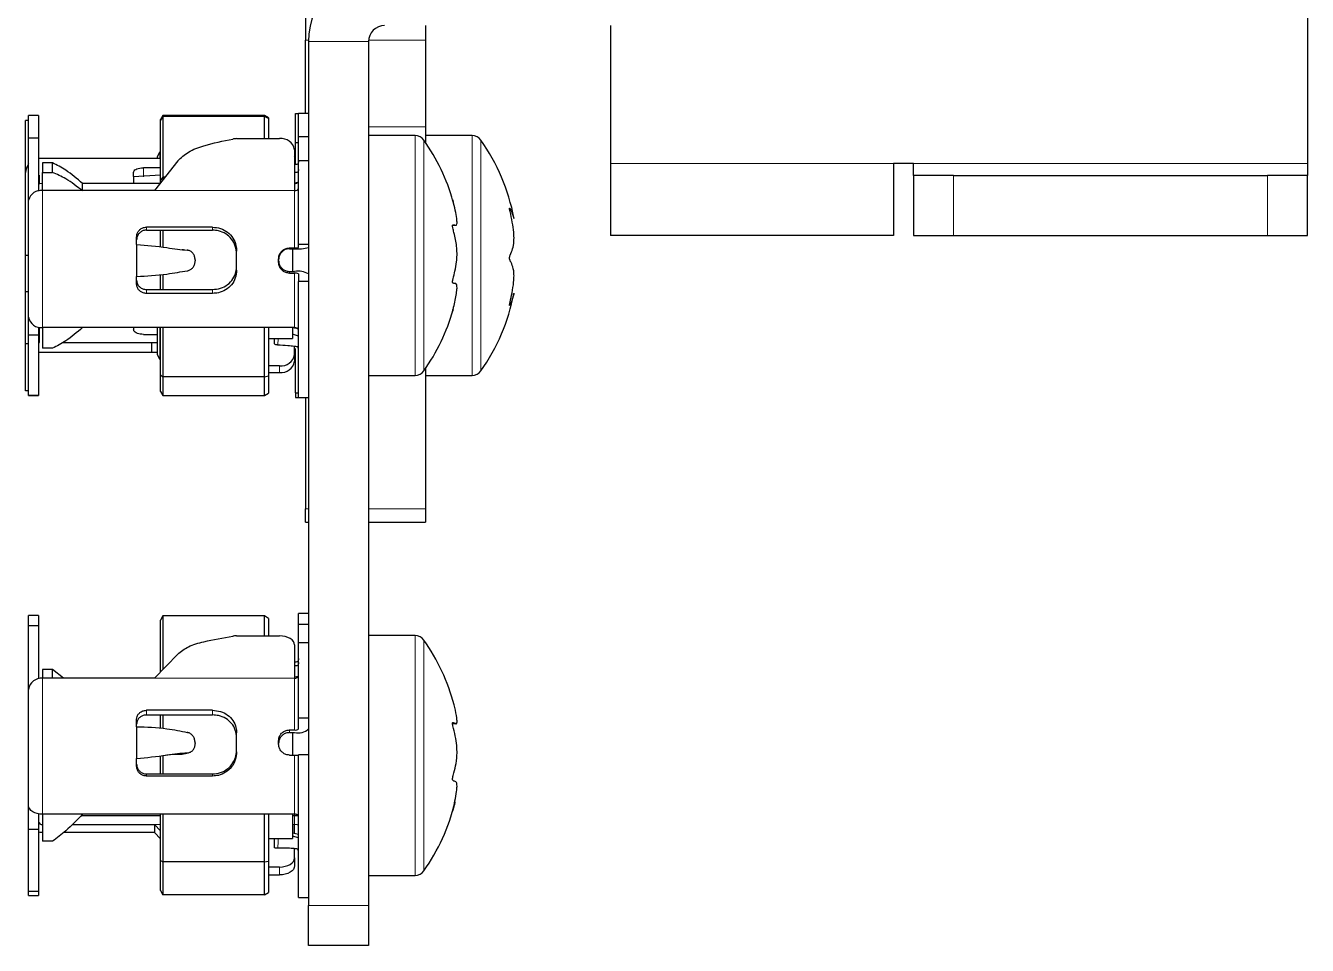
# Model space of a CAD drawing. Header units: millimetres. Extents: x -1052 to 1235, y -90 to 1990.
# Drawn here: x -967.7 to -903.6, y -89.7 to -43.7 of the extents above; entities that cross this region are included whole.
import ezdxf

# ---------------------------------------------------------------- set-up
doc = ezdxf.new("R2010")
doc.units = ezdxf.units.MM

msp = doc.modelspace()

# ---------------------------------------------------------------- linework, layer by layer
at = {"color": 7, "linetype": 'Continuous', "lineweight": 25}
for p, q in [((-903.625, -37.237), (-903.625, -50.637)), ((-953.725, -39.843), (-953.725, -44.46)), ((-947.725, -43.737), (-947.725, -44.46)), ((-938.475, -43.737), (-938.475, -50.637)), ((-953.725, -48.137), (-953.725, -44.46)), ((-953.575, -44.537), (-953.575, -87.737)), ((-950.575, -44.537), (-950.575, -87.737)), ((-947.725, -44.46), (-947.725, -48.79)), ((-967.575, -48.479), (-967.725, -48.479)), ((-967.725, -51.087), (-967.725, -48.479)), ((-967.075, -48.237), (-967.575, -48.237)), ((-967.575, -49.357), (-967.575, -48.237)), ((-967.075, -48.237), (-967.075, -49.357)), ((-960.86, -48.237), (-960.975, -48.437)), ((-960.86, -48.274), (-960.975, -48.459)), ((-960.975, -48.459), (-960.975, -48.437)), ((-960.975, -51.471), (-960.975, -48.459)), ((-955.775, -48.237), (-960.86, -48.237)), ((-960.86, -48.237), (-960.86, -48.274)), ((-960.86, -48.274), (-960.86, -51.317)), ((-955.775, -48.274), (-960.86, -48.274)), ((-955.575, -48.352), (-955.775, -48.237)), ((-955.775, -48.274), (-955.775, -48.237)), ((-955.775, -49.39), (-955.775, -48.274)), ((-955.575, -48.38), (-955.775, -48.274)), ((-955.575, -48.352), (-955.575, -48.38)), ((-955.575, -48.38), (-955.575, -49.39)), ((-954.225, -48.137), (-954.075, -48.137)), ((-954.225, -49.604), (-954.225, -48.137)), ((-953.575, -48.137), (-954.075, -48.137)), ((-954.075, -49.281), (-954.075, -48.137)), ((-954.075, -49.281), (-953.575, -49.281)), ((-954.075, -50.484), (-954.075, -49.281)), ((-948.25, -49.237), (-950.575, -49.237)), ((-947.725, -48.79), (-947.725, -49.586)), ((-945.4, -49.237), (-947.725, -49.237)), ((-967.075, -49.357), (-967.575, -49.357)), ((-967.575, -52.364), (-967.575, -49.357)), ((-967.075, -49.357), (-967.075, -52.01)), ((-957.176, -49.39), (-955.025, -49.39)), ((-954.275, -49.947), (-954.275, -51.99)), ((-954.225, -50.687), (-954.225, -49.604)), ((-954.075, -49.604), (-954.225, -49.604)), ((-967.025, -50.387), (-967.075, -50.389)), ((-961.425, -50.387), (-967.025, -50.387)), ((-966.375, -50.599), (-966.875, -50.599)), ((-966.875, -50.599), (-966.875, -51.077)), ((-966.375, -51.077), (-966.375, -50.599)), ((-960.975, -50.387), (-961.425, -50.387)), ((-960.121, -50.504), (-961.275, -51.99)), ((-961.125, -50.291), (-961.01, -50.044)), ((-961.125, -50.387), (-961.125, -50.291)), ((-961.01, -50.044), (-961.01, -50.387)), ((-960.975, -50.044), (-961.01, -50.044)), ((-954.075, -54.677), (-954.075, -50.484)), ((-954.075, -50.484), (-953.575, -50.484)), ((-938.475, -50.637), (-938.475, -54.237)), ((-923.325, -50.637), (-924.325, -50.637)), ((-924.325, -50.637), (-924.325, -54.237)), ((-923.325, -51.237), (-923.325, -50.637)), ((-903.625, -50.637), (-903.625, -51.237)), ((-967.725, -55.237), (-967.725, -51.087)), ((-966.875, -51.077), (-966.375, -51.077)), ((-962.325, -51.289), (-962.325, -51.076)), ((-962.325, -51.289), (-960.975, -51.203)), ((-960.975, -50.841), (-961.825, -50.841)), ((-923.325, -51.237), (-923.325, -54.237)), ((-921.325, -51.237), (-923.325, -51.237)), ((-921.325, -51.237), (-905.625, -51.237)), ((-903.625, -51.237), (-905.625, -51.237)), ((-903.625, -54.237), (-903.625, -51.237)), ((-964.875, -51.99), (-964.875, -51.634)), ((-960.998, -51.634), (-964.875, -51.634)), ((-962.325, -51.289), (-962.325, -51.634)), ((-960.86, -51.317), (-960.975, -51.471)), ((-960.975, -51.634), (-960.975, -51.471)), ((-960.86, -51.317), (-960.86, -51.456)), ((-960.752, -51.317), (-960.86, -51.317)), ((-954.131, -51.586), (-954.275, -51.612)), ((-967.561, -52.364), (-967.575, -52.364)), ((-967.575, -52.459), (-967.575, -52.364)), ((-967.575, -58.32), (-967.575, -52.459)), ((-961.275, -51.99), (-966.875, -51.99)), ((-958.375, -53.817), (-961.675, -53.817)), ((-946.352, -53.721), (-946.216, -53.721)), ((-962.175, -54.687), (-962.175, -54.303)), ((-961.675, -53.964), (-958.375, -53.964)), ((-960.975, -54.797), (-960.975, -53.964)), ((-960.86, -53.964), (-960.86, -54.81)), ((-924.325, -54.237), (-938.475, -54.237)), ((-923.325, -54.237), (-921.325, -54.237)), ((-921.325, -54.237), (-905.625, -54.237)), ((-905.625, -54.237), (-903.625, -54.237)), ((-962.175, -54.687), (-962.175, -56.284)), ((-959.833, -54.952), (-959.889, -54.947)), ((-959.643, -54.967), (-959.652, -54.966)), ((-957.175, -55.967), (-957.175, -55.009)), ((-954.525, -54.855), (-954.275, -54.855)), ((-954.525, -54.894), (-954.275, -54.894)), ((-954.375, -54.894), (-954.375, -56.028)), ((-953.575, -54.677), (-954.075, -54.677)), ((-954.075, -54.839), (-954.075, -54.677)), ((-967.575, -55.237), (-967.725, -55.237)), ((-967.725, -57.043), (-967.725, -55.237)), ((-959.248, -55.453), (-959.248, -55.493)), ((-955.075, -55.573), (-955.075, -55.405)), ((-962.175, -56.66), (-962.175, -56.284)), ((-960.975, -56.935), (-960.975, -56.205)), ((-960.86, -56.191), (-960.86, -56.935)), ((-954.525, -56.028), (-954.275, -56.028)), ((-954.525, -56.119), (-954.275, -56.119)), ((-954.075, -56.155), (-954.075, -56.528)), ((-967.575, -57.043), (-967.725, -57.043)), ((-967.725, -59.653), (-967.725, -57.043)), ((-961.675, -56.935), (-958.375, -56.935)), ((-954.075, -62.337), (-954.075, -56.528)), ((-953.575, -56.528), (-954.075, -56.528)), ((-958.375, -57.13), (-961.675, -57.13)), ((-967.575, -59.222), (-967.575, -58.32)), ((-967.075, -58.818), (-967.075, -59.222)), ((-964.875, -58.84), (-966.875, -58.84)), ((-954.275, -58.84), (-964.875, -58.84)), ((-962.325, -58.84), (-962.325, -58.942)), ((-961.125, -60.183), (-961.125, -58.84)), ((-961.01, -58.825), (-961.01, -60.43)), ((-960.975, -58.869), (-960.998, -58.84)), ((-960.975, -61.202), (-960.975, -58.84)), ((-960.86, -58.84), (-960.86, -61.305)), ((-955.775, -61.305), (-955.775, -58.84)), ((-955.575, -58.84), (-955.575, -61.246)), ((-954.375, -58.84), (-954.375, -59.387)), ((-954.075, -58.898), (-954.375, -58.843)), ((-954.275, -58.861), (-954.275, -58.84)), ((-967.075, -59.222), (-967.575, -59.222)), ((-967.575, -62.228), (-967.575, -59.222)), ((-967.075, -59.222), (-967.075, -62.228)), ((-965.863, -59.587), (-961.425, -59.587)), ((-961.825, -59.179), (-961.125, -59.179)), ((-961.425, -59.587), (-961.425, -60.087)), ((-961.425, -59.587), (-961.125, -59.587)), ((-955.575, -59.387), (-954.375, -59.387)), ((-954.075, -59.262), (-954.375, -59.167)), ((-967.725, -61.995), (-967.725, -59.653)), ((-967.575, -59.653), (-967.725, -59.653)), ((-967.025, -60.087), (-967.075, -60.085)), ((-961.425, -60.087), (-967.025, -60.087)), ((-966.375, -59.874), (-966.875, -59.874)), ((-961.125, -60.087), (-961.425, -60.087)), ((-961.01, -60.43), (-961.125, -60.183)), ((-954.275, -60.192), (-954.275, -59.781)), ((-954.275, -60.192), (-954.275, -60.526)), ((-954.225, -62.095), (-954.225, -59.879)), ((-960.975, -60.43), (-961.01, -60.43)), ((-955.025, -60.749), (-955.575, -60.749)), ((-947.725, -60.888), (-947.725, -67.907)), ((-960.975, -61.202), (-960.86, -61.305)), ((-960.975, -62.037), (-960.975, -61.202)), ((-955.775, -61.305), (-960.86, -61.305)), ((-960.86, -61.305), (-960.86, -62.237)), ((-955.775, -61.305), (-955.575, -61.246)), ((-955.775, -62.237), (-955.775, -61.305)), ((-955.575, -61.084), (-955.025, -61.084)), ((-955.575, -61.246), (-955.575, -62.121)), ((-950.575, -61.237), (-948.25, -61.237)), ((-947.725, -61.237), (-945.4, -61.237)), ((-967.575, -61.995), (-967.725, -61.995)), ((-960.975, -62.037), (-960.86, -62.237)), ((-955.775, -62.237), (-955.575, -62.121)), ((-954.225, -62.095), (-954.075, -62.095)), ((-954.225, -62.095), (-954.225, -62.337)), ((-967.075, -62.228), (-967.575, -62.228)), ((-967.575, -62.237), (-967.575, -62.228)), ((-967.575, -62.237), (-967.075, -62.237)), ((-967.075, -62.228), (-967.075, -62.237)), ((-960.86, -62.237), (-955.775, -62.237)), ((-954.225, -62.337), (-954.075, -62.337)), ((-954.075, -62.337), (-953.575, -62.337)), ((-953.725, -62.337), (-953.725, -67.907)), ((-953.725, -68.577), (-953.725, -67.907)), ((-947.725, -67.907), (-947.725, -68.577)), ((-953.725, -68.577), (-953.575, -68.577)), ((-950.575, -68.577), (-947.725, -68.577)), ((-967.075, -73.237), (-967.575, -73.237)), ((-967.575, -73.755), (-967.575, -73.237)), ((-967.075, -73.237), (-967.075, -73.755)), ((-960.86, -73.262), (-960.975, -73.475)), ((-960.975, -76.063), (-960.975, -73.475)), ((-960.86, -73.262), (-960.86, -75.942)), ((-955.775, -73.262), (-960.86, -73.262)), ((-955.775, -74.258), (-955.775, -73.262)), ((-955.575, -73.384), (-955.775, -73.262)), ((-955.575, -73.384), (-955.575, -74.258)), ((-953.575, -73.137), (-954.075, -73.137)), ((-954.075, -73.667), (-954.075, -73.137)), ((-954.075, -73.667), (-953.575, -73.667)), ((-954.075, -74.588), (-954.075, -73.667)), ((-967.075, -73.755), (-967.575, -73.755)), ((-967.575, -76.858), (-967.575, -73.755)), ((-967.075, -73.755), (-967.075, -76.401)), ((-957.176, -74.258), (-955.025, -74.258)), ((-948.25, -74.237), (-950.575, -74.237)), ((-954.275, -74.712), (-954.275, -76.378)), ((-954.075, -78.374), (-954.075, -74.588)), ((-954.075, -74.588), (-953.575, -74.588)), ((-960.121, -75.167), (-961.275, -76.378)), ((-966.375, -75.943), (-966.875, -75.943)), ((-966.875, -75.943), (-966.875, -76.386)), ((-966.375, -76.386), (-966.375, -75.943)), ((-965.825, -76.378), (-966.375, -75.943)), ((-967.568, -76.858), (-967.575, -76.858)), ((-967.575, -76.935), (-967.575, -76.858)), ((-961.275, -76.378), (-966.875, -76.378)), ((-954.075, -76.285), (-954.275, -76.331)), ((-967.575, -82.751), (-967.575, -76.935)), ((-958.375, -77.981), (-961.675, -77.981)), ((-962.175, -78.802), (-962.175, -78.436)), ((-962.175, -78.802), (-962.175, -80.388)), ((-961.675, -78.214), (-958.375, -78.214)), ((-960.975, -78.855), (-960.975, -78.214)), ((-960.86, -78.214), (-960.86, -78.863)), ((-953.575, -78.374), (-954.075, -78.374)), ((-954.075, -78.912), (-954.075, -78.374)), ((-946.374, -78.648), (-946.2, -78.648)), ((-957.175, -80.064), (-957.175, -79.114)), ((-954.525, -78.964), (-954.275, -78.964)), ((-954.525, -79.095), (-954.275, -79.095)), ((-954.375, -79.095), (-954.375, -80.253)), ((-959.817, -80.159), (-959.572, -80.103)), ((-959.248, -79.608), (-959.248, -79.648)), ((-955.075, -79.669), (-955.075, -79.503)), ((-962.175, -80.775), (-962.175, -80.388)), ((-960.975, -81.163), (-960.975, -80.251)), ((-960.86, -80.235), (-960.86, -81.163)), ((-954.525, -80.219), (-954.275, -80.219)), ((-954.075, -87.337), (-954.075, -80.211)), ((-953.575, -80.211), (-954.075, -80.211)), ((-961.675, -81.163), (-958.375, -81.163)), ((-958.375, -81.269), (-961.675, -81.269)), ((-967.575, -83.937), (-967.575, -82.751)), ((-967.075, -83.157), (-967.075, -83.937)), ((-964.875, -83.175), (-966.875, -83.175)), ((-964.937, -83.237), (-960.975, -83.237)), ((-954.275, -83.175), (-964.875, -83.175)), ((-960.975, -85.493), (-960.975, -83.175)), ((-960.86, -83.175), (-960.86, -85.552)), ((-955.775, -85.552), (-955.775, -83.175)), ((-955.575, -83.175), (-955.575, -85.518)), ((-954.375, -83.175), (-954.375, -84.387)), ((-954.375, -83.237), (-954.101, -83.237)), ((-967.075, -83.937), (-967.575, -83.937)), ((-967.575, -87.041), (-967.575, -83.937)), ((-967.075, -83.937), (-967.075, -87.041)), ((-965.402, -83.698), (-961.275, -83.698)), ((-961.275, -83.698), (-960.975, -84.012)), ((-961.275, -83.698), (-961.275, -84.095)), ((-954.275, -84.142), (-954.275, -83.698)), ((-966.375, -84.531), (-966.875, -84.531)), ((-961.275, -84.095), (-965.825, -84.095)), ((-960.975, -84.41), (-961.275, -84.095)), ((-955.575, -84.387), (-954.375, -84.387)), ((-954.075, -84.188), (-954.375, -84.119)), ((-954.075, -84.362), (-954.375, -84.274)), ((-954.275, -85.364), (-954.275, -84.899)), ((-960.975, -85.493), (-960.86, -85.552)), ((-960.975, -86.999), (-960.975, -85.493)), ((-955.775, -85.552), (-960.86, -85.552)), ((-960.86, -85.552), (-960.86, -87.212)), ((-955.775, -85.552), (-955.575, -85.518)), ((-955.775, -87.212), (-955.775, -85.552)), ((-955.575, -85.518), (-955.575, -87.089)), ((-955.025, -85.818), (-955.575, -85.818)), ((-954.275, -85.364), (-954.275, -85.762)), ((-955.575, -86.216), (-955.025, -86.216)), ((-950.575, -86.237), (-948.25, -86.237)), ((-967.075, -87.041), (-967.575, -87.041)), ((-967.575, -87.237), (-967.575, -87.041)), ((-967.075, -87.041), (-967.075, -87.237)), ((-960.975, -86.999), (-960.86, -87.212)), ((-955.775, -87.212), (-955.575, -87.089)), ((-967.575, -87.237), (-967.075, -87.237)), ((-955.775, -87.212), (-960.86, -87.212)), ((-954.075, -87.337), (-953.575, -87.337)), ((-953.575, -89.737), (-953.575, -87.737)), ((-950.575, -87.737), (-950.575, -89.737)), ((-950.575, -89.737), (-953.575, -89.737))]:
    msp.add_line(p, q, dxfattribs=at)
at = {"color": 8, "linetype": 'Continuous', "lineweight": 18}
for p, q in [((-953.725, -44.46), (-953.574, -44.46)), ((-950.575, -44.537), (-953.575, -44.537)), ((-950.572, -44.46), (-947.725, -44.46)), ((-947.725, -48.79), (-950.575, -48.79)), ((-948.25, -49.237), (-948.25, -49.937)), ((-945.4, -49.237), (-945.4, -61.237)), ((-948.25, -49.937), (-948.25, -61.237)), ((-947.809, -49.465), (-947.809, -50.139)), ((-944.959, -49.465), (-944.959, -61.009)), ((-947.809, -50.139), (-947.809, -61.009)), ((-924.325, -50.637), (-938.475, -50.637)), ((-903.625, -50.637), (-923.325, -50.637)), ((-967.025, -51.224), (-967.025, -51.646)), ((-961.825, -50.841), (-961.825, -51.294)), ((-921.325, -54.237), (-921.325, -51.237)), ((-905.625, -51.237), (-905.625, -54.237)), ((-966.875, -51.99), (-966.875, -58.84)), ((-954.275, -51.99), (-961.275, -51.99)), ((-954.275, -54.855), (-954.275, -51.99)), ((-961.675, -53.817), (-961.675, -53.964)), ((-958.375, -53.964), (-958.375, -53.817)), ((-954.525, -54.855), (-954.525, -54.894)), ((-954.525, -56.028), (-954.525, -56.119)), ((-954.275, -58.84), (-954.275, -56.119)), ((-961.675, -56.935), (-961.675, -57.13)), ((-958.375, -57.13), (-958.375, -56.935)), ((-967.025, -58.828), (-967.025, -59.587)), ((-955.025, -61.084), (-955.025, -60.749)), ((-953.725, -67.907), (-953.575, -67.907)), ((-950.575, -67.907), (-947.725, -67.907)), ((-948.25, -74.237), (-948.25, -79.721)), ((-947.809, -74.465), (-947.809, -79.74)), ((-966.875, -76.378), (-966.875, -83.175)), ((-954.275, -76.378), (-961.275, -76.378)), ((-954.275, -78.964), (-954.275, -76.378)), ((-961.675, -77.981), (-961.675, -78.214)), ((-958.375, -78.214), (-958.375, -77.981)), ((-954.525, -78.964), (-954.525, -79.095)), ((-948.25, -79.721), (-948.25, -86.237)), ((-947.809, -79.74), (-947.809, -86.009)), ((-954.275, -83.175), (-954.275, -80.219)), ((-961.675, -81.163), (-961.675, -81.269)), ((-958.375, -81.269), (-958.375, -81.163)), ((-966.875, -83.175), (-966.875, -83.698)), ((-954.275, -83.698), (-954.275, -83.175)), ((-960.975, -83.698), (-961.275, -83.698)), ((-954.275, -83.698), (-954.375, -83.698)), ((-955.025, -86.216), (-955.025, -85.818)), ((-953.575, -87.737), (-950.575, -87.737))]:
    msp.add_line(p, q, dxfattribs=at)
at = {"color": 7, "linetype": 'Continuous', "lineweight": 25, "flags": 128}
for points in [[(-966.875, -51.634), (-967.012, -51.644), (-967.075, -51.655)], [(-967.075, -59.58), (-967.064, -59.583), (-967.025, -59.587)], [(-954.275, -74.712), (-954.29, -74.624), (-954.332, -74.538), (-954.402, -74.46), (-954.495, -74.391), (-954.609, -74.334), (-954.738, -74.292), (-954.879, -74.267), (-955.025, -74.258)], [(-966.875, -83.175), (-967.012, -83.167), (-967.143, -83.143), (-967.264, -83.104), (-967.37, -83.051), (-967.457, -82.987), (-967.522, -82.913), (-967.562, -82.834), (-967.575, -82.751)], [(-954.075, -83.296), (-954.079, -83.273), (-954.09, -83.25), (-954.109, -83.229), (-954.134, -83.211), (-954.164, -83.195), (-954.199, -83.184), (-954.236, -83.177), (-954.275, -83.175)], [(-954.075, -83.721), (-954.139, -83.708), (-954.275, -83.698)], [(-966.875, -84.095), (-967.012, -84.085), (-967.075, -84.072)], [(-955.025, -85.818), (-954.879, -85.809), (-954.738, -85.783), (-954.609, -85.741), (-954.495, -85.685), (-954.402, -85.616), (-954.332, -85.538), (-954.29, -85.452), (-954.275, -85.364)], [(-954.275, -85.762), (-954.29, -85.85), (-954.332, -85.935), (-954.402, -86.014), (-954.495, -86.083), (-954.609, -86.139), (-954.738, -86.181), (-954.879, -86.207), (-955.025, -86.216)]]:
    msp.add_lwpolyline(points, dxfattribs=at)
at = {"color": 8, "linetype": 'Continuous', "lineweight": 18, "flags": 128}
for points in [[(-955.097, -59.387), (-955.101, -59.474), (-955.111, -59.618), (-955.118, -59.71), (-955.118, -59.71), (-955.118, -59.71)], [(-955.09, -84.387), (-955.094, -84.485), (-955.101, -84.63), (-955.111, -84.78), (-955.118, -84.876), (-955.118, -84.876), (-955.118, -84.876)]]:
    msp.add_lwpolyline(points, dxfattribs=at)
at = {"color": 7, "linetype": 'Continuous', "lineweight": 25}
for centre, radius, start, end in [((-949.775, -44.537), 3.8, 90, 180), ((-949.775, -44.537), 0.8, 90, 180), ((-948.25, -49.777), 0.54, 35.25153, 90), ((-945.4, -49.777), 0.54, 35.25153, 90), ((-957.177, -50.386), 0.996, 89.96573, 101.24283), ((-954.941, -50.06), 0.676, 9.63694, 97.14426), ((-955.975, -55.237), 10, 15.8038, 35.25153), ((-953.125, -55.237), 10, 10.85413, 35.25153), ((-954.425, -50.187), 0.2, 318.59038, 0), ((-967.025, -51.087), 0.7, 141.78679, 180), ((-954.27, -51.4), 0.234, 268.74113, 306.93082), ((-954.248, -51.815), 0.177, 261.04376, 346.55137), ((-966.972, -52.603), 0.62, 81.04376, 166.55137), ((-954.226, -54.208), 0.648, 265.60416, 283.40633), ((-954.101, -52.632), 2.269, 265.60416, 283.40633), ((-954.106, -57.086), 1.071, 60.29019, 99.09044), ((-954.227, -56.421), 0.306, 60.29019, 99.09044), ((-953.125, -55.237), 10, 324.74847, 349.10281), ((-966.954, -58.214), 0.63, 189.63694, 277.14426), ((-955.975, -55.237), 10, 324.74847, 344.24217), ((-954.253, -59.019), 0.18, 9.63694, 97.14426), ((-954.941, -60.079), 0.676, 262.85574, 350.36306), ((-954.425, -60.287), 0.2, 0, 41.40962), ((-954.941, -60.413), 0.676, 262.85574, 350.36306), ((-948.25, -60.697), 0.54, 270, 324.74847), ((-945.4, -60.697), 0.54, 270, 324.74847), ((-957.177, -75.472), 1.214, 89.96029, 99.18959), ((-948.25, -74.777), 0.54, 35.25153, 90), ((-955.975, -80.237), 10, 14.61668, 35.25153), ((-954.257, -76.196), 0.183, 264.2482, 352.76341), ((-966.939, -77.016), 0.641, 84.2482, 172.76341), ((-954.229, -78.734), 0.235, 258.55237, 310.85275), ((-954.112, -78.291), 0.821, 258.55237, 310.85275), ((-954.225, -66.711), 13.508, 269.78792, 270.63627), ((-955.975, -80.237), 10, 324.74847, 346.16033), ((-966.894, -83.516), 0.183, 187.23659, 275.7518), ((-948.25, -85.697), 0.54, 270, 324.74847)]:
    msp.add_arc(centre, radius, start, end, dxfattribs=at)
for points, knots in [([(-960.121, -50.504), (-959.951, -50.345), (-959.601, -50.013), (-958.619, -49.664), (-957.855, -49.508), (-957.371, -49.409)], [0, 0, 0, 0, 0.254027, 0.526591, 1, 1, 1, 1]), ([(-964.875, -51.634), (-965.155, -51.394), (-965.655, -50.967), (-966.155, -50.712), (-966.375, -50.599)], [0, 0, 0, 0, 0.559911, 1, 1, 1, 1]), ([(-954.075, -50.513), (-954.076, -50.533), (-954.078, -50.571), (-954.095, -50.623), (-954.133, -50.676), (-954.193, -50.684), (-954.23, -50.688), (-954.242, -50.689)], [0, 0, 0, 0, 0.218419, 0.422229, 0.602698, 0.8746, 1, 1, 1, 1]), ([(-966.875, -52.005), (-966.875, -51.786), (-966.875, -51.394), (-966.875, -51.174), (-966.875, -51.077)], [0, 0, 0, 0, 0.559785, 1, 1, 1, 1]), ([(-964.875, -52.005), (-965.155, -51.786), (-965.655, -51.394), (-966.155, -51.174), (-966.375, -51.077)], [0, 0, 0, 0, 0.559868, 1, 1, 1, 1]), ([(-962.325, -51.076), (-962.32, -51.048), (-962.309, -50.991), (-962.223, -50.921), (-962.097, -50.871), (-961.956, -50.845), (-961.863, -50.842), (-961.825, -50.841)], [0, 0, 0, 0, 0.214373, 0.428779, 0.642592, 0.856666, 1, 1, 1, 1]), ([(-954.075, -50.927), (-954.076, -50.947), (-954.078, -50.985), (-954.095, -51.035), (-954.132, -51.083), (-954.203, -51.088), (-954.25, -51.088), (-954.275, -51.088)], [0, 0, 0, 0, 0.195302, 0.377541, 0.538909, 0.761383, 1, 1, 1, 1]), ([(-946.375, -56.55), (-946.375, -56.541), (-946.374, -56.522), (-946.366, -56.466), (-946.323, -56.286), (-946.242, -55.998), (-946.173, -55.613), (-946.145, -55.21), (-946.167, -54.72), (-946.243, -54.326), (-946.325, -54.007), (-946.357, -53.877), (-946.37, -53.807), (-946.375, -53.768), (-946.376, -53.744), (-946.373, -53.724), (-946.363, -53.699), (-946.306, -53.685), (-946.214, -53.739), (-946.147, -53.709), (-946.153, -53.457), (-946.213, -53.075), (-946.295, -52.726), (-946.352, -52.516), (-946.368, -52.46), (-946.374, -52.441), (-946.376, -52.437), (-946.374, -52.445), (-946.365, -52.476), (-946.352, -52.525), (-946.341, -52.568), (-946.339, -52.58)], [0, 0, 0, 0, 0.004096, 0.009858, 0.025822, 0.097181, 0.18208, 0.235847, 0.290054, 0.408233, 0.447071, 0.466532, 0.476317, 0.480541, 0.484808, 0.488473, 0.494931, 0.514928, 0.608295, 0.702487, 0.757757, 0.836636, 0.925016, 0.947118, 0.958223, 0.962691, 0.967209, 0.971067, 0.9769, 0.993487, 1, 1, 1, 1]), ([(-943.307, -57.125), (-943.307, -57.127), (-943.307, -57.137), (-943.366, -57.349), (-943.444, -57.575), (-943.502, -57.704), (-943.518, -57.73), (-943.524, -57.732), (-943.526, -57.723), (-943.524, -57.703), (-943.515, -57.655), (-943.47, -57.453), (-943.388, -57.084), (-943.319, -56.63), (-943.295, -56.237), (-943.319, -55.905), (-943.391, -55.701), (-943.472, -55.547), (-943.51, -55.459), (-943.522, -55.408), (-943.525, -55.379), (-943.525, -55.354), (-943.523, -55.325), (-943.513, -55.271), (-943.456, -55.117), (-943.365, -54.92), (-943.298, -54.597), (-943.302, -54.151), (-943.36, -53.679), (-943.437, -53.298), (-943.496, -53.038), (-943.517, -52.944), (-943.525, -52.892), (-943.526, -52.875), (-943.524, -52.865), (-943.516, -52.864), (-943.474, -52.926), (-943.392, -53.122), (-943.324, -53.309), (-943.296, -53.395), (-943.304, -53.36), (-943.306, -53.351)], [0, 0, 0, 0, 0.01333, 0.067717, 0.128655, 0.143895, 0.151551, 0.154632, 0.157747, 0.160407, 0.164429, 0.175866, 0.227214, 0.286665, 0.323257, 0.360059, 0.431776, 0.467167, 0.481776, 0.486361, 0.489306, 0.491814, 0.494316, 0.498755, 0.512464, 0.576388, 0.640841, 0.678897, 0.732261, 0.791575, 0.805079, 0.818709, 0.821775, 0.824341, 0.826909, 0.830823, 0.841608, 0.889694, 0.951161, 0.988147, 1, 1, 1, 1]), ([(-962.175, -54.303), (-962.17, -54.248), (-962.159, -54.138), (-962.073, -53.993), (-961.947, -53.884), (-961.806, -53.826), (-961.713, -53.82), (-961.675, -53.817)], [0, 0, 0, 0, 0.214373, 0.428779, 0.642592, 0.856666, 1, 1, 1, 1]), ([(-958.375, -53.817), (-958.24, -53.83), (-957.971, -53.855), (-957.612, -54.054), (-957.342, -54.35), (-957.196, -54.687), (-957.181, -54.914), (-957.175, -55.009)], [0, 0, 0, 0, 0.213238, 0.42649, 0.63916, 0.849598, 1, 1, 1, 1]), ([(-961.675, -53.964), (-961.731, -53.969), (-961.844, -53.979), (-961.994, -54.062), (-962.107, -54.185), (-962.167, -54.322), (-962.173, -54.413), (-962.175, -54.45)], [0, 0, 0, 0, 0.2143846, 0.4287723, 0.6430331, 0.8568019, 1, 1, 1, 1]), ([(-957.175, -55.16), (-957.187, -55.026), (-957.212, -54.757), (-957.41, -54.401), (-957.706, -54.135), (-958.045, -53.987), (-958.276, -53.971), (-958.375, -53.964)], [0, 0, 0, 0, 0.212376, 0.424979, 0.633479, 0.843609, 1, 1, 1, 1]), ([(-962.175, -54.687), (-961.677, -54.725), (-961.005, -54.776), (-960.111, -54.929), (-959.806, -54.954), (-959.651, -54.966)], [0, 0, 0, 0, 0.587693, 0.790818, 1, 1, 1, 1]), ([(-959.248, -55.453), (-959.253, -55.397), (-959.262, -55.285), (-959.338, -55.137), (-959.449, -55.027), (-959.561, -54.976), (-959.631, -54.969), (-959.651, -54.966)], [0, 0, 0, 0, 0.225883, 0.451767, 0.67765, 0.903524, 1, 1, 1, 1]), ([(-955.075, -55.405), (-955.069, -55.344), (-955.057, -55.22), (-954.963, -55.055), (-954.824, -54.931), (-954.669, -54.864), (-954.567, -54.857), (-954.525, -54.855)], [0, 0, 0, 0, 0.214305, 0.42865, 0.642279, 0.856223, 1, 1, 1, 1]), ([(-954.525, -54.894), (-954.587, -54.9), (-954.711, -54.912), (-954.875, -55.007), (-955, -55.146), (-955.066, -55.301), (-955.073, -55.404), (-955.075, -55.445)], [0, 0, 0, 0, 0.214319, 0.428642, 0.642812, 0.856387, 1, 1, 1, 1]), ([(-959.651, -56.002), (-959.603, -55.991), (-959.505, -55.968), (-959.381, -55.867), (-959.291, -55.73), (-959.252, -55.597), (-959.249, -55.517), (-959.248, -55.493)], [0, 0, 0, 0, 0.225867, 0.451734, 0.677598, 0.903479, 1, 1, 1, 1]), ([(-958.375, -56.935), (-958.24, -56.923), (-957.971, -56.899), (-957.612, -56.707), (-957.342, -56.419), (-957.197, -56.086), (-957.182, -55.86), (-957.175, -55.765)], [0, 0, 0, 0, 0.212875, 0.425767, 0.637937, 0.847353, 1, 1, 1, 1]), ([(-955.075, -55.481), (-955.069, -55.543), (-955.057, -55.666), (-954.963, -55.83), (-954.825, -55.953), (-954.67, -56.019), (-954.567, -56.025), (-954.525, -56.028)], [0, 0, 0, 0, 0.214211, 0.428471, 0.641842, 0.855602, 1, 1, 1, 1]), ([(-954.525, -56.119), (-954.587, -56.113), (-954.711, -56.101), (-954.876, -56.008), (-955, -55.87), (-955.066, -55.716), (-955.073, -55.614), (-955.075, -55.573)], [0, 0, 0, 0, 0.214393, 0.428789, 0.643061, 0.856854, 1, 1, 1, 1]), ([(-962.175, -56.284), (-961.677, -56.259), (-961.005, -56.225), (-960.111, -56.072), (-959.806, -56.026), (-959.651, -56.002)], [0, 0, 0, 0, 0.587693, 0.790818, 1, 1, 1, 1]), ([(-957.175, -55.967), (-957.188, -56.099), (-957.212, -56.365), (-957.412, -56.711), (-957.71, -56.968), (-958.049, -57.109), (-958.279, -57.124), (-958.375, -57.13)], [0, 0, 0, 0, 0.212833, 0.42585, 0.635542, 0.846587, 1, 1, 1, 1]), ([(-962.175, -56.464), (-962.17, -56.517), (-962.159, -56.625), (-962.073, -56.766), (-961.947, -56.871), (-961.806, -56.927), (-961.713, -56.933), (-961.675, -56.935)], [0, 0, 0, 0, 0.2142948, 0.4286301, 0.6422302, 0.856153, 1, 1, 1, 1]), ([(-961.675, -57.13), (-961.731, -57.125), (-961.844, -57.115), (-961.994, -57.036), (-962.107, -56.917), (-962.167, -56.784), (-962.173, -56.696), (-962.175, -56.66)], [0, 0, 0, 0, 0.214445, 0.428893, 0.643239, 0.857188, 1, 1, 1, 1]), ([(-946.352, -57.956), (-946.357, -57.972), (-946.365, -58), (-946.372, -58.026), (-946.375, -58.036), (-946.375, -58.035), (-946.371, -58.019), (-946.354, -57.955), (-946.274, -57.651), (-946.187, -57.238), (-946.144, -56.842), (-946.164, -56.632), (-946.236, -56.629), (-946.309, -56.628), (-946.336, -56.622), (-946.356, -56.612), (-946.368, -56.596), (-946.374, -56.572), (-946.375, -56.557), (-946.375, -56.55)], [0, 0, 0, 0, 0.018644, 0.033299, 0.041271, 0.049309, 0.058384, 0.074671, 0.136829, 0.382246, 0.498195, 0.615626, 0.843525, 0.899785, 0.93556, 0.959105, 0.982786, 0.992239, 1, 1, 1, 1]), ([(-966.875, -58.84), (-966.875, -59.079), (-966.875, -59.507), (-966.875, -59.762), (-966.875, -59.874)], [0, 0, 0, 0, 0.559866, 1, 1, 1, 1]), ([(-964.875, -58.84), (-965.155, -59.079), (-965.655, -59.507), (-966.155, -59.762), (-966.375, -59.874)], [0, 0, 0, 0, 0.559911, 1, 1, 1, 1]), ([(-961.825, -59.179), (-961.881, -59.177), (-961.994, -59.172), (-962.144, -59.135), (-962.257, -59.077), (-962.317, -59.009), (-962.323, -58.961), (-962.325, -58.942)], [0, 0, 0, 0, 0.2143846, 0.4287723, 0.6430331, 0.8568019, 1, 1, 1, 1]), ([(-955.275, -59.641), (-955.275, -59.61), (-955.275, -59.531), (-955.275, -59.446), (-955.275, -59.392), (-955.275, -59.387)], [0, 0, 0, 0, 0.357966, 0.937989, 1, 1, 1, 1]), ([(-955.118, -59.71), (-955.141, -59.707), (-955.19, -59.703), (-955.244, -59.684), (-955.272, -59.662), (-955.274, -59.647), (-955.275, -59.641)], [0, 0, 0, 0, 0.266331, 0.548449, 0.829136, 1, 1, 1, 1]), ([(-954.075, -59.961), (-954.076, -59.941), (-954.078, -59.903), (-954.095, -59.85), (-954.133, -59.797), (-954.21, -59.788), (-954.371, -59.77), (-954.683, -59.74), (-954.953, -59.721), (-955.118, -59.71)], [0, 0, 0, 0, 0.052051, 0.100621, 0.143629, 0.208426, 0.277664, 0.558659, 1, 1, 1, 1]), ([(-960.121, -75.167), (-959.951, -75.036), (-959.601, -74.766), (-958.619, -74.481), (-957.855, -74.354), (-957.371, -74.273)], [0, 0, 0, 0, 0.254027, 0.526591, 1, 1, 1, 1]), ([(-954.075, -75.391), (-954.076, -75.412), (-954.078, -75.452), (-954.095, -75.507), (-954.133, -75.561), (-954.205, -75.569), (-954.253, -75.573), (-954.275, -75.575)], [0, 0, 0, 0, 0.195353, 0.37764, 0.539051, 0.782239, 1, 1, 1, 1]), ([(-954.075, -75.589), (-954.076, -75.61), (-954.078, -75.65), (-954.095, -75.704), (-954.132, -75.755), (-954.203, -75.762), (-954.25, -75.763), (-954.275, -75.764)], [0, 0, 0, 0, 0.195302, 0.377541, 0.538909, 0.761383, 1, 1, 1, 1]), ([(-962.175, -78.436), (-962.17, -78.384), (-962.159, -78.28), (-962.073, -78.144), (-961.947, -78.043), (-961.806, -77.989), (-961.713, -77.984), (-961.675, -77.981)], [0, 0, 0, 0, 0.214373, 0.428779, 0.642592, 0.856666, 1, 1, 1, 1]), ([(-958.375, -77.981), (-958.24, -77.993), (-957.971, -78.017), (-957.612, -78.201), (-957.342, -78.48), (-957.196, -78.802), (-957.181, -79.022), (-957.175, -79.114)], [0, 0, 0, 0, 0.213238, 0.42649, 0.63916, 0.849598, 1, 1, 1, 1]), ([(-946.375, -83.026), (-946.375, -83.025), (-946.374, -83.02), (-946.366, -82.986), (-946.323, -82.823), (-946.242, -82.485), (-946.173, -82.086), (-946.145, -81.77), (-946.167, -81.558), (-946.243, -81.533), (-946.325, -81.513), (-946.357, -81.492), (-946.37, -81.465), (-946.375, -81.44), (-946.376, -81.417), (-946.373, -81.386), (-946.363, -81.322), (-946.306, -81.102), (-946.214, -80.774), (-946.147, -80.31), (-946.153, -79.81), (-946.213, -79.357), (-946.295, -79.012), (-946.352, -78.778), (-946.368, -78.7), (-946.374, -78.657), (-946.376, -78.631), (-946.374, -78.61), (-946.365, -78.588), (-946.32, -78.578), (-946.238, -78.641), (-946.169, -78.665), (-946.145, -78.57), (-946.169, -78.3), (-946.231, -77.976), (-946.29, -77.753), (-946.301, -77.71)], [0, 0, 0, 0, 0.002947, 0.007093, 0.01858, 0.069926, 0.131014, 0.169702, 0.208706, 0.29374, 0.321686, 0.335689, 0.34273, 0.345769, 0.34884, 0.351477, 0.356123, 0.370512, 0.437694, 0.505469, 0.545238, 0.601994, 0.665587, 0.681491, 0.689481, 0.692696, 0.695947, 0.698723, 0.70292, 0.714856, 0.76844, 0.830481, 0.868668, 0.907073, 0.981915, 1, 1, 1, 1]), ([(-961.675, -78.214), (-961.731, -78.219), (-961.844, -78.229), (-961.994, -78.305), (-962.107, -78.42), (-962.167, -78.548), (-962.173, -78.635), (-962.175, -78.67)], [0, 0, 0, 0, 0.2143846, 0.4287723, 0.6430331, 0.8568019, 1, 1, 1, 1]), ([(-962.175, -78.802), (-961.677, -78.817), (-961.005, -78.838), (-960.111, -78.989), (-959.806, -79.052), (-959.651, -79.084)], [0, 0, 0, 0, 0.587693, 0.790818, 1, 1, 1, 1]), ([(-957.175, -79.355), (-957.187, -79.224), (-957.212, -78.962), (-957.41, -78.623), (-957.706, -78.373), (-958.045, -78.235), (-958.276, -78.22), (-958.375, -78.214)], [0, 0, 0, 0, 0.2123763, 0.4249789, 0.6334795, 0.8436094, 1, 1, 1, 1]), ([(-959.248, -79.608), (-959.253, -79.552), (-959.262, -79.44), (-959.338, -79.286), (-959.449, -79.165), (-959.561, -79.103), (-959.631, -79.089), (-959.651, -79.084)], [0, 0, 0, 0, 0.225883, 0.451767, 0.67765, 0.903524, 1, 1, 1, 1]), ([(-955.075, -79.503), (-955.069, -79.442), (-955.057, -79.32), (-954.963, -79.159), (-954.824, -79.038), (-954.669, -78.974), (-954.567, -78.967), (-954.525, -78.964)], [0, 0, 0, 0, 0.214305, 0.42865, 0.642279, 0.856223, 1, 1, 1, 1]), ([(-954.525, -79.095), (-954.587, -79.101), (-954.711, -79.113), (-954.875, -79.205), (-955, -79.341), (-955.066, -79.493), (-955.073, -79.594), (-955.075, -79.635)], [0, 0, 0, 0, 0.2143193, 0.4286424, 0.642812, 0.856387, 1, 1, 1, 1]), ([(-962.175, -80.388), (-961.677, -80.34), (-961.005, -80.276), (-960.111, -80.123), (-959.806, -80.116), (-959.651, -80.112)], [0, 0, 0, 0, 0.587693, 0.790818, 1, 1, 1, 1]), ([(-959.651, -80.112), (-959.603, -80.106), (-959.505, -80.094), (-959.381, -80.006), (-959.291, -79.879), (-959.252, -79.751), (-959.249, -79.672), (-959.248, -79.648)], [0, 0, 0, 0, 0.225867, 0.451734, 0.677598, 0.903479, 1, 1, 1, 1]), ([(-958.375, -81.163), (-958.24, -81.15), (-957.971, -81.124), (-957.612, -80.921), (-957.342, -80.621), (-957.197, -80.279), (-957.182, -80.051), (-957.175, -79.954)], [0, 0, 0, 0, 0.212875, 0.425767, 0.637937, 0.847353, 1, 1, 1, 1]), ([(-957.175, -80.064), (-957.188, -80.199), (-957.212, -80.469), (-957.412, -80.827), (-957.71, -81.097), (-958.049, -81.246), (-958.279, -81.262), (-958.375, -81.269)], [0, 0, 0, 0, 0.2128333, 0.4258501, 0.6355415, 0.8465873, 1, 1, 1, 1]), ([(-954.525, -80.219), (-954.587, -80.213), (-954.711, -80.201), (-954.876, -80.106), (-955, -79.967), (-955.066, -79.812), (-955.073, -79.71), (-955.075, -79.669)], [0, 0, 0, 0, 0.2143929, 0.4287887, 0.6430611, 0.8568545, 1, 1, 1, 1]), ([(-962.175, -80.668), (-962.17, -80.724), (-962.159, -80.835), (-962.073, -80.983), (-961.947, -81.095), (-961.806, -81.154), (-961.713, -81.16), (-961.675, -81.163)], [0, 0, 0, 0, 0.214295, 0.42863, 0.64223, 0.856153, 1, 1, 1, 1]), ([(-960.869, -80.237), (-960.867, -80.237), (-960.701, -80.22), (-960.338, -80.166), (-960.048, -80.167), (-959.902, -80.168)], [0, 0, 0, 0, 0.004542, 0.4967, 1, 1, 1, 1]), ([(-959.818, -80.156), (-959.823, -80.158), (-959.849, -80.169), (-959.878, -80.168), (-959.902, -80.168)], [0, 0, 0, 0, 0.191081, 1, 1, 1, 1]), ([(-961.675, -81.269), (-961.731, -81.264), (-961.844, -81.253), (-961.994, -81.168), (-962.107, -81.044), (-962.167, -80.905), (-962.173, -80.812), (-962.175, -80.775)], [0, 0, 0, 0, 0.214445, 0.428893, 0.643239, 0.857188, 1, 1, 1, 1]), ([(-946.255, -82.563), (-946.261, -82.598), (-946.276, -82.678), (-946.309, -82.8), (-946.336, -82.899), (-946.356, -82.966), (-946.368, -83.007), (-946.374, -83.026), (-946.375, -83.026), (-946.375, -83.026)], [0, 0, 0, 0, 0.2105761, 0.4944134, 0.6748961, 0.793684, 0.9131554, 0.9608466, 1, 1, 1, 1]), ([(-966.875, -83.175), (-966.875, -83.469), (-966.875, -83.993), (-966.875, -84.366), (-966.875, -84.531)], [0, 0, 0, 0, 0.559866, 1, 1, 1, 1]), ([(-964.875, -83.175), (-965.155, -83.469), (-965.655, -83.993), (-966.155, -84.366), (-966.375, -84.531)], [0, 0, 0, 0, 0.559911, 1, 1, 1, 1]), ([(-955.275, -84.849), (-955.275, -84.817), (-955.275, -84.735), (-955.275, -84.603), (-955.275, -84.481), (-955.275, -84.409), (-955.275, -84.387)], [0, 0, 0, 0, 0.204402, 0.535601, 0.853111, 1, 1, 1, 1]), ([(-955.118, -84.876), (-955.141, -84.875), (-955.19, -84.875), (-955.244, -84.869), (-955.272, -84.859), (-955.274, -84.852), (-955.275, -84.849)], [0, 0, 0, 0, 0.2663313, 0.5484492, 0.8291355, 1, 1, 1, 1]), ([(-954.075, -85.083), (-954.076, -85.062), (-954.078, -85.022), (-954.095, -84.967), (-954.133, -84.912), (-954.21, -84.904), (-954.371, -84.89), (-954.683, -84.874), (-954.953, -84.875), (-955.118, -84.876)], [0, 0, 0, 0, 0.052051, 0.100621, 0.143629, 0.208426, 0.277664, 0.558659, 1, 1, 1, 1])]:
    msp.add_open_spline(points, degree=3, knots=knots, dxfattribs=at)
at = {"color": 8, "linetype": 'Continuous', "lineweight": 18}
for points, knots in [([(-959.651, -54.966), (-959.693, -54.963), (-959.761, -54.957), (-959.845, -54.951), (-959.886, -54.948), (-959.902, -54.946)], [0, 0, 0, 0, 0.502362, 0.815418, 1, 1, 1, 1]), ([(-959.902, -80.168), (-959.881, -80.163), (-959.839, -80.154), (-959.772, -80.139), (-959.709, -80.125), (-959.667, -80.116), (-959.651, -80.112)], [0, 0, 0, 0, 0.246022, 0.497638, 0.810556, 1, 1, 1, 1])]:
    msp.add_open_spline(points, degree=3, knots=knots, dxfattribs=at)

doc.saveas('drawing.dxf')
